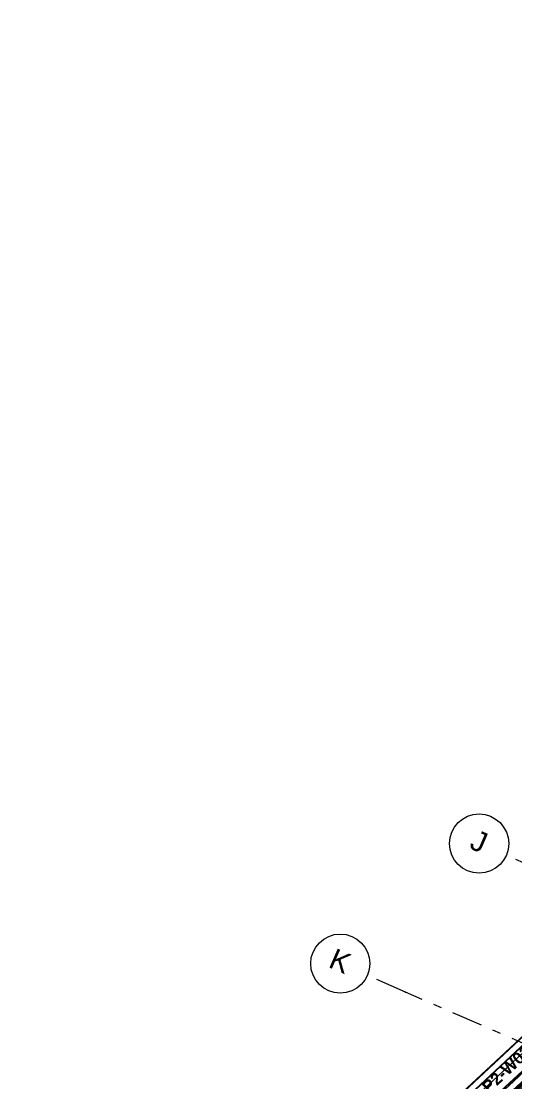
# Model space of a CAD drawing. Header units: millimetres. Extents: x -50172 to 162135, y -142603 to 4572.
# Drawn here: x -35034 to -26680, y -25751 to -7815 of the extents above; entities that cross this region are included whole.
import ezdxf
from ezdxf.enums import TextEntityAlignment as Align

# ---------------------------------------------------------------- set-up
doc = ezdxf.new("R2010")
doc.units = ezdxf.units.MM
doc.header["$MEASUREMENT"] = 0
doc.linetypes.add('Dot & Dashed', pattern=[670.277762, 352.777767, -176.388884, 0, -141.111112])
doc.linetypes.add('Double Dashed', pattern=[1093.611073, 529.166651, -211.666656, 141.111112, -211.666656])
for name, color, linetype in [('A-25-M_Curtain_Wall', 7, 'Continuous'), ('A-25-M_Wall_Ext', 7, 'Continuous'), ('New_A-15-MG_Structural_Grid_Phase_2', 7, 'Continuous'), ('New_A-20-M_Floor_Slab', 7, 'Continuous'), ('New_A-25-M_Curtain_Wall', 7, 'Continuous'), ('New_A-25-M_Wall_Ext', 7, 'Continuous'), ('New_ArchiCAD Window Markers', 7, 'Continuous'), ('New_ArchiCAD Windows', 7, 'Continuous')]:
    doc.layers.add(name, color=color, linetype=linetype)
for name, color, linetype, lineweight, true_color in [('A-25-M_Curtain_Wall_Pen_No__69', 7, 'Continuous', 20, 0x606060), ('New_A-15-MG_Structural_Grid_Phase_2_Pen_No__222', 7, 'Continuous', 13, 0x65af33), ('New_ArchiCAD Windows_Pen_No__23', 7, 'Continuous', 30, 0x2a2a2a)]:
    doc.layers.add(name, color=color, linetype=linetype, lineweight=lineweight, true_color=true_color)
for name, color, linetype, lineweight in [('A-25-M_Curtain_Wall_Pen_No__90', 8, 'Continuous', 20), ('A-25-M_Wall_Ext_Pen_No__87', 8, 'Continuous', 20), ('New_A-20-M_Floor_Slab_Pen_No__89', 8, 'Continuous', 20), ('New_A-25-M_Curtain_Wall_Pen_No__87', 8, 'Continuous', 20), ('New_ArchiCAD Window Markers_Pen_No__1', 7, 'Continuous', 13), ('New_ArchiCAD Window Markers_Pen_No__5', 7, 'Continuous', 25), ('New_ArchiCAD Windows_Pen_No__1', 7, 'Continuous', 13), ('New_ArchiCAD Windows_Pen_No__101', 252, 'Continuous', 15), ('New_ArchiCAD Windows_Pen_No__3', 7, 'Continuous', 18)]:
    doc.layers.add(name, color=color, linetype=linetype, lineweight=lineweight)
doc.styles.add('GENERATED_STYLE_1', font='')
doc.styles.add('GENERATED_STYLE_4', font='')
doc.styles.get('GENERATED_STYLE_1').set_extended_font_data('Arial', bold=True)
doc.styles.get('GENERATED_STYLE_4').set_extended_font_data('Swis721 BT')

# ---------------------------------------------------------------- blocks, each defined once
blk = doc.blocks.new('Slab_1_1', base_point=(-21949, -20987))
at = {"layer": 'New_A-20-M_Floor_Slab_Pen_No__89', "linetype": 'Continuous', "flags": 128}
blk.add_lwpolyline([(19341, -30335), (2042, -22792), (9994, -4556), (6071, -2845), (6261, -2410), (4700, -1730), (4511, -2165), (4033, -1957), (2041, -6526), (-3151, -4262), (-10734, -11317), (-11116, -10906), (-21949, -20987), (-21949, -20987), (-35034, -33163)], dxfattribs=at)
blk = doc.blocks.new('Curtain Wall_5_1')
at = {"layer": 'New_A-25-M_Curtain_Wall_Pen_No__87', "linetype": 'Continuous'}
for p, q in [((-27031, -25441), (-25901, -24389)), ((-28160, -26492), (-27031, -25441))]:
    blk.add_line(p, q, dxfattribs=at)
blk.add_point((-27031, -25441), dxfattribs=at)
blk = doc.blocks.new('Wall_211_1', base_point=(-34938, -33412))
at = {"layer": 'A-25-M_Wall_Ext_Pen_No__87', "linetype": 'Continuous', "flags": 128}
blk.add_lwpolyline([(-25358, -24497), (-28258, -27196)], dxfattribs=at)
blk = doc.blocks.new('Beam_5_1', base_point=(-34630, -33126))
at = {"layer": 'A-25-M_Curtain_Wall_Pen_No__69', "linetype": 'Dot & Dashed'}
blk.add_line((-34630, -33126), (-10911, -11053), dxfattribs=at)
at = {"layer": 'A-25-M_Curtain_Wall_Pen_No__90', "linetype": 'Continuous'}
blk.add_line((-34943, -32791), (-11223, -10718), dxfattribs=at)
blk = doc.blocks.new('Window 19_10')
at = {"layer": 'New_ArchiCAD Windows_Pen_No__1', "linetype": 'Continuous'}
for p, q in [((-450, 123), (-450, 150)), ((-450, 98), (-450, 123)), ((-450, 0), (-450, 98)), ((450, 150), (450, 123)), ((450, 123), (450, 98)), ((450, 98), (450, 0)), ((450, 0), (450, -2)), ((-450, -2), (-450, 0)), ((-450, -20), (-450, -2)), ((-450, -22), (-450, -20)), ((-450, -172), (-450, -22)), ((-450, -174), (-450, -172)), ((-450, -189), (-450, -174)), ((450, -2), (450, -20)), ((450, -20), (450, -22)), ((450, -22), (450, -172)), ((450, -172), (450, -174)), ((450, -174), (450, -189))]:
    blk.add_line(p, q, dxfattribs=at)
at = {"layer": 'New_ArchiCAD Windows_Pen_No__101', "linetype": 'Continuous'}
for p, q in [((-342, 25), (-374, 25)), ((375, 25), (-291, 25)), ((-400, -50), (400, -50)), ((375, -25), (-280, -25))]:
    blk.add_line(p, q, dxfattribs=at)
at = {"layer": 'New_ArchiCAD Windows_Pen_No__23', "linetype": 'Continuous'}
for p, q in [((-450, -50), (-450, 0)), ((-450, 0), (-425, 0)), ((-425, -25), (-425, 25)), ((-425, 25), (-375, 25)), ((-375, 25), (-375, -25)), ((-375, 10), (375, 10)), ((375, -25), (375, 25)), ((375, 25), (425, 25)), ((425, 25), (425, -25)), ((425, 0), (450, 0)), ((450, 0), (450, -50)), ((-400, -50), (-450, -50)), ((-375, -25), (-425, -25)), ((-400, -25), (-400, -50)), ((375, -10), (-375, -10)), ((425, -25), (375, -25)), ((400, -50), (400, -25)), ((450, -50), (400, -50))]:
    blk.add_line(p, q, dxfattribs=at)
at = {"layer": 'New_ArchiCAD Windows_Pen_No__3', "linetype": 'Continuous'}
for p, q in [((-375, 25), (-374, 25)), ((-342, 25), (-291, 25)), ((-375, -25), (-280, -25))]:
    blk.add_line(p, q, dxfattribs=at)
blk = doc.blocks.new('Window Stamp 18_14')
at = {"layer": 'New_ArchiCAD Window Markers_Pen_No__5', "linetype": 'Continuous'}
for p, q in [((557, -339), (-1120, -339)), ((-1120, -339), (-1120, -653)), ((557, -339), (-1120, -339)), ((557, -653), (557, -339)), ((-1120, -653), (557, -653))]:
    blk.add_line(p, q, dxfattribs=at)
at = {"layer": 'New_ArchiCAD Window Markers_Pen_No__1', "style": 'GENERATED_STYLE_1'}
blk.add_attdef('AC_WIDO_ID', text='', height=200, rotation=180, dxfattribs=at).set_placement((481, -274), align=Align.BOTTOM_LEFT)
blk = doc.blocks.new('Wall_252_1', base_point=(-10929, -11034))
at = {"layer": 'New_ArchiCAD Window Markers'}
ref = blk.add_blockref('Window Stamp 18_14', (-26495, -25981), dxfattribs=dict(at, rotation=222.9401050489002))
ref.add_attrib('AC_WIDO_ID', 'P2-W03.046', dxfattribs={"layer": 'New_ArchiCAD Window Markers_Pen_No__1', "color": 7, "height": 200, "rotation": 42.9401, "style": 'GENERATED_STYLE_1'}).set_placement((-27078, -25996), align=Align.BOTTOM_LEFT)
at = {"layer": 'New_ArchiCAD Windows', "color": 251, "linetype": 'Continuous', "lineweight": 20, "true_color": 0x606060, "zscale": 1000, "rotation": 42.94010504890028}
blk.add_blockref('Window 19_10', (-26623, -25843), dxfattribs=at)
blk = doc.blocks.new('Standard grid marker_28')
at = {"layer": 'New_A-15-MG_Structural_Grid_Phase_2_Pen_No__222', "linetype": 'Double Dashed'}
blk.add_line((53258, 0), (53963, 0), dxfattribs=at)
at = {"layer": 'New_A-15-MG_Structural_Grid_Phase_2_Pen_No__222', "linetype": 'Continuous'}
blk.add_circle((54463, 0), 500, dxfattribs=at)
at = {"layer": 'New_A-15-MG_Structural_Grid_Phase_2_Pen_No__222', "style": 'GENERATED_STYLE_4'}
for tag, p in [('AC_MarkerText_1_0', (-500, 39)), ('AC_MarkerText_1_1', (54463, 39))]:
    blk.add_attdef(tag, text='', height=350, rotation=180, dxfattribs=at).set_placement(p, align=Align.MIDDLE_CENTER)
blk = doc.blocks.new('Standard grid marker_29')
at = {"layer": 'New_A-15-MG_Structural_Grid_Phase_2_Pen_No__222', "linetype": 'Double Dashed'}
for p, q in [((705, 0), (54601, 0)), ((54601, 0), (55306, 0))]:
    blk.add_line(p, q, dxfattribs=at)
at = {"layer": 'New_A-15-MG_Structural_Grid_Phase_2_Pen_No__222', "linetype": 'Continuous'}
blk.add_circle((55806, 0), 500, dxfattribs=at)
at = {"layer": 'New_A-15-MG_Structural_Grid_Phase_2_Pen_No__222', "linetype": 'Double Dashed'}
blk.add_point((54601, 0), dxfattribs=at)
blk.add_point((54601, 0), dxfattribs=at)
at = {"layer": 'New_A-15-MG_Structural_Grid_Phase_2_Pen_No__222', "style": 'GENERATED_STYLE_4'}
for tag, p in [('AC_MarkerText_1_0', (-500, 43)), ('AC_MarkerText_1_1', (55806, 43))]:
    blk.add_attdef(tag, text='', height=350, rotation=180, dxfattribs=at).set_placement(p, align=Align.MIDDLE_CENTER)

msp = doc.modelspace()

# ---------------------------------------------------------------- block references
at = {"layer": 'A-25-M_Curtain_Wall', "color": 8, "lineweight": 20}
msp.add_blockref('Beam_5_1', (-34630, -33126), dxfattribs=at)
at = {"layer": 'A-25-M_Wall_Ext', "color": 250, "lineweight": 50, "true_color": 0x2a2a2a}
msp.add_blockref('Wall_211_1', (-34938, -33412), dxfattribs=at)
at = {"layer": 'New_A-15-MG_Structural_Grid_Phase_2', "color": 8, "linetype": 'Continuous', "lineweight": 15}
ref = msp.add_blockref('Standard grid marker_28', (22640, -43491), dxfattribs=dict(at, zscale=1000, rotation=156.4404115839929))
ref.add_attrib('AC_MarkerText_1_1', 'J', dxfattribs={"layer": 'New_A-15-MG_Structural_Grid_Phase_2_Pen_No__222', "color": 85, "true_color": 0x65af33, "height": 350, "rotation": 336.4404, "style": 'GENERATED_STYLE_4'}).set_placement((-27284, -21684), align=Align.MIDDLE_CENTER)
ref = msp.add_blockref('Standard grid marker_29', (21520, -46058), dxfattribs=dict(at, zscale=1000, rotation=156.4404115839929))
ref.add_attrib('AC_MarkerText_1_1', 'K', dxfattribs={"layer": 'New_A-15-MG_Structural_Grid_Phase_2_Pen_No__222', "color": 85, "true_color": 0x65af33, "height": 350, "rotation": 336.4404, "style": 'GENERATED_STYLE_4'}).set_placement((-29634, -23709), align=Align.MIDDLE_CENTER)
at = {"layer": 'New_A-20-M_Floor_Slab', "color": 8, "linetype": 'Continuous', "lineweight": 20}
msp.add_blockref('Slab_1_1', (-21949, -20987), dxfattribs=at)
at = {"layer": 'New_A-25-M_Curtain_Wall', "linetype": 'Continuous', "lineweight": 0}
msp.add_blockref('Curtain Wall_5_1', (0, 0), dxfattribs=at)
at = {"layer": 'New_A-25-M_Wall_Ext', "color": 250, "lineweight": 50, "true_color": 0x2a2a2a}
msp.add_blockref('Wall_252_1', (-10929, -11034), dxfattribs=at)

doc.saveas('drawing.dxf')
